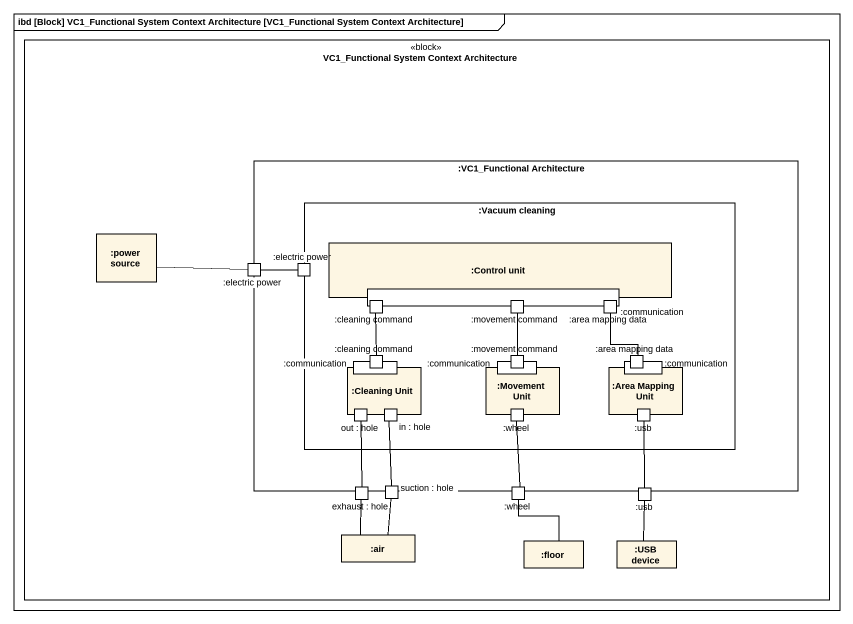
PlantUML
@startuml
mainframe ibd [Block] VC1_Functional System Context Architecture [VC1_Functional System Context Architecture]
rectangle "VC1_Functional System Context Architecture" as VC1_Functional_System <<block>> {
  rectangle ":VC1_Functional Architecture" as VC1_Functional_Architecture {
    rectangle ":Vacuum cleaning" as Vacuum_cleaning {
      rectangle ":Control unit" as Control_unit {
        port ":communication" as communication
      }
      port ":electric power" as electric_power_2
      port ":cleaning command" as cleaning_command
      port ":movement command" as movement_command
      port ":area mapping data" as area_mapping_data
      port ":cleaning command" as cleaning_command_2
      port ":movement command" as movement_command_2
      port ":area mapping data" as area_mapping_data_2
      rectangle ":Cleaning Unit" as Cleaning_Unit {
        port ":communication" as communication_2
        port "out : hole" as out
        port "in : hole" as in
      }
      rectangle ":Movement Unit" as Movement_Unit {
        port ":communication" as communication_3
        port ":wheel" as wheel
      }
      rectangle ":Area Mapping Unit" as Area_Mapping_Unit {
        port ":communication" as communication_4
        port ":usb" as usb
      }
    }
    port ":electric power" as electric_power
    port "exhaust : hole" as exhaust
    port "suction : hole" as suction
    port ":wheel" as wheel_2
    port ":usb" as usb_2
  }
  rectangle ":power source" as power_source
  rectangle ":air" as air
  rectangle ":floor" as floor
  rectangle ":USB device" as USB_device
}
power_source -right- electric_power
electric_power -right- electric_power_2
movement_command -- movement_command_2
cleaning_command_2 -up- cleaning_command
area_mapping_data_2 -up- area_mapping_data
out -- exhaust
usb -- usb_2
suction -up- in
wheel_2 -up- wheel
air -up- exhaust
air -up- suction
floor -up- wheel_2
USB_device -up- usb_2
@enduml
